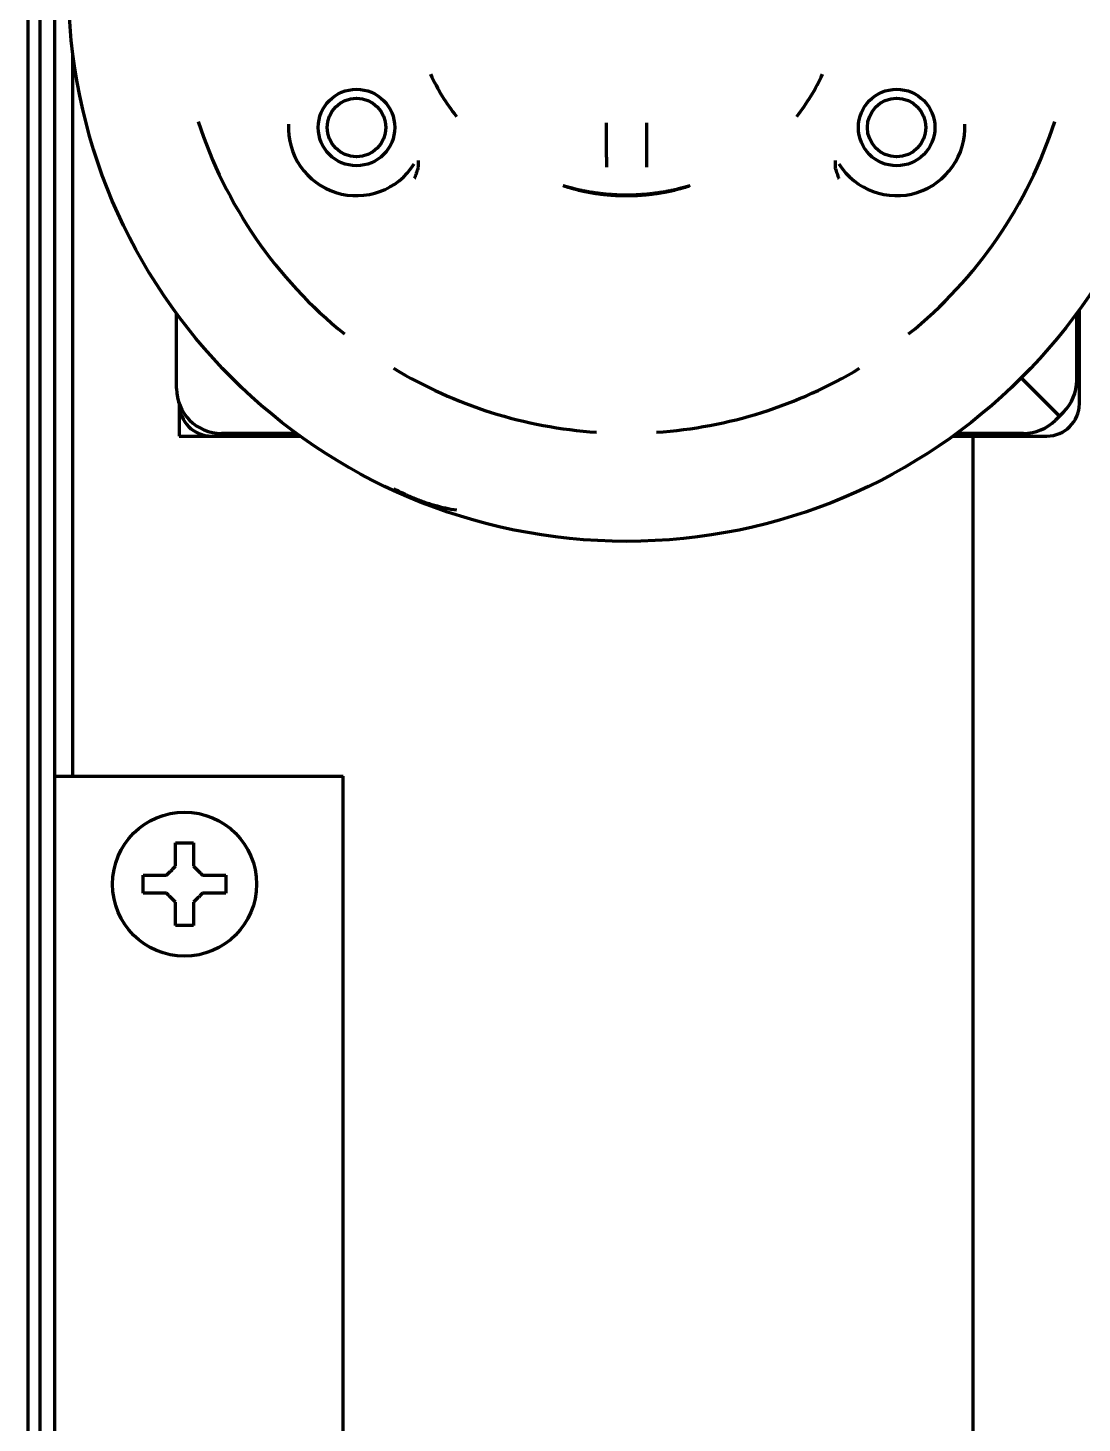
# Model space of a CAD drawing. Header units: inches. Extents: x -3055 to 7244, y 299 to 5591.
# Drawn here: x 2795.6 to 2854.2, y 4407.6 to 4485.1 of the extents above; entities that cross this region are included whole.
import ezdxf

# ---------------------------------------------------------------- set-up
doc = ezdxf.new("R2010")
doc.units = ezdxf.units.IN

msp = doc.modelspace()

# ---------------------------------------------------------------- linework, layer by layer
at = {"linetype": 'Continuous', "lineweight": 70}
for p, q in [((2795.618, 4836.563), (2795.618, 4349.763)), ((2796.297, 4352.763), (2796.297, 4835.563)), ((2797.119, 4443.563), (2797.119, 4513.563)), ((2798.119, 4443.563), (2798.119, 4483.684)), ((2817.288, 4477.78), (2817.288, 4477.456)), ((2840.449, 4477.78), (2840.449, 4477.456)), ((2803.869, 4465.113), (2803.869, 4469.283)), ((2853.869, 4465.566), (2853.869, 4469.283)), ((2854.019, 4464.263), (2854.019, 4469.49)), ((2850.789, 4465.693), (2852.203, 4464.279)), ((2850.789, 4465.693), (2852.203, 4464.279)), ((2804.019, 4464.261), (2804.019, 4462.463)), ((2852.91, 4463.572), (2852.203, 4464.279)), ((2852.91, 4463.572), (2852.203, 4464.279)), ((2852.91, 4463.572), (2853.136, 4463.798)), ((2852.91, 4463.572), (2852.684, 4463.346)), ((2804.019, 4462.463), (2810.745, 4462.463)), ((2805.819, 4462.463), (2810.745, 4462.463)), ((2810.539, 4462.613), (2806.369, 4462.613)), ((2846.992, 4462.463), (2852.219, 4462.463)), ((2850.916, 4462.613), (2847.199, 4462.613)), ((2848.119, 4367.763), (2848.119, 4462.476)), ((2797.119, 4367.763), (2797.119, 4443.563)), ((2797.119, 4443.563), (2799.119, 4443.563)), ((2799.119, 4443.563), (2813.119, 4443.563)), ((2813.119, 4393.369), (2813.119, 4443.563)), ((2802.019, 4437.563), (2802.019, 4438.063)), ((2802.019, 4437.063), (2802.019, 4437.563)), ((2806.619, 4438.063), (2806.619, 4437.563)), ((2806.619, 4437.563), (2806.619, 4437.063))]:
    msp.add_line(p, q, dxfattribs=at)
for centre, radius in [((2828.869, 4487.613), 31), ((2813.869, 4479.613), 2.125), ((2843.869, 4479.613), 2.125), ((2813.869, 4479.613), 1.625), ((2843.869, 4479.613), 1.625), ((2804.319, 4437.563), 4)]:
    msp.add_circle(centre, radius, dxfattribs=at)
for centre, radius, start, end in [((2828.869, 4487.613), 11.996, 204.83938, 217.99536), ((2828.869, 4487.613), 11.996, 322.00464, 335.16062), ((2828.869, 4487.613), 24.991, 197.85299, 231.17573), ((2813.869, 4479.613), 3.788, 177.16731, 327.75157), ((2843.869, 4479.613), 3.788, 212.24843, 2.83269), ((2828.869, 4487.613), 24.991, 308.82427, 342.14701), ((2828.869, 4487.613), 24.991, 238.82427, 266.17573), ((2828.869, 4487.613), 24.991, 273.82427, 301.17573), ((2851.369, 4465.566), 2.5, 315, 0), ((2806.369, 4465.113), 2.5, 180, 270), ((2805.819, 4464.263), 1.8, 180, 270), ((2852.219, 4464.263), 1.8, 270, 0), ((2850.916, 4465.113), 2.5, 270, 315)]:
    msp.add_arc(centre, radius, start, end, dxfattribs=at)
for points, knots in [([(2827.739, 4479.882), (2827.739, 4479.766), (2827.739, 4479.651), (2827.739, 4479.423), (2827.74, 4479.197), (2827.74, 4478.975), (2827.741, 4478.838), (2827.741, 4478.81), (2827.741, 4478.755), (2827.741, 4478.728), (2827.741, 4478.646), (2827.741, 4478.593), (2827.742, 4478.433), (2827.743, 4478.226), (2827.744, 4478.03), (2827.745, 4477.887), (2827.745, 4477.817), (2827.745, 4477.748), (2827.746, 4477.702), (2827.746, 4477.68), (2827.747, 4477.568), (2827.747, 4477.482), (2827.748, 4477.4)], [0, 0, 0, 0, 0.125, 0.125, 0.25, 0.375, 0.375, 0.40625, 0.40625, 0.4375, 0.4375, 0.5, 0.5, 0.625, 0.75, 0.75, 0.8125, 0.84375, 0.84375, 0.875, 0.875, 1, 1, 1, 1]), ([(2829.989, 4477.4), (2829.99, 4477.482), (2829.99, 4477.567), (2829.992, 4477.744), (2829.993, 4477.928), (2829.994, 4478.124), (2829.994, 4478.251), (2829.994, 4478.277), (2829.995, 4478.328), (2829.995, 4478.354), (2829.995, 4478.433), (2829.995, 4478.485), (2829.996, 4478.645), (2829.997, 4478.86), (2829.997, 4479.081), (2829.997, 4479.25), (2829.997, 4479.335), (2829.998, 4479.42), (2829.998, 4479.478), (2829.998, 4479.506), (2829.998, 4479.65), (2829.998, 4479.766), (2829.998, 4479.882)], [0, 0, 0, 0, 0.125, 0.125, 0.25, 0.375, 0.375, 0.40625, 0.40625, 0.4375, 0.4375, 0.5, 0.5, 0.625, 0.75, 0.75, 0.8125, 0.84375, 0.84375, 0.875, 0.875, 1, 1, 1, 1]), ([(2817.269, 4477.325), (2817.241, 4477.232), (2817.211, 4477.14), (2817.164, 4477.002), (2817.148, 4476.956), (2817.123, 4476.887), (2817.115, 4476.864), (2817.098, 4476.818), (2817.089, 4476.795), (2817.08, 4476.772)], [0, 0, 0, 0, 0.5, 0.5, 0.75, 0.75, 0.875, 0.875, 1, 1, 1, 1]), ([(2817.288, 4477.456), (2817.288, 4477.434), (2817.286, 4477.412), (2817.281, 4477.369), (2817.276, 4477.347), (2817.269, 4477.325)], [0, 0, 0, 0, 0.5, 0.5, 1, 1, 1, 1]), ([(2840.449, 4477.456), (2840.449, 4477.434), (2840.451, 4477.412), (2840.456, 4477.369), (2840.461, 4477.347), (2840.468, 4477.325)], [0, 0, 0, 0, 0.5, 0.5, 1, 1, 1, 1]), ([(2840.468, 4477.325), (2840.496, 4477.232), (2840.526, 4477.14), (2840.573, 4477.002), (2840.589, 4476.956), (2840.614, 4476.887), (2840.622, 4476.864), (2840.639, 4476.818), (2840.648, 4476.795), (2840.657, 4476.772)], [0, 0, 0, 0, 0.5, 0.5, 0.75, 0.75, 0.875, 0.875, 1, 1, 1, 1]), ([(2815.949, 4459.549), (2816.116, 4459.457), (2816.285, 4459.368), (2816.505, 4459.262), (2816.552, 4459.239), (2816.647, 4459.195), (2816.694, 4459.173), (2816.837, 4459.109), (2817.028, 4459.027), (2817.221, 4458.95), (2817.415, 4458.876), (2817.513, 4458.841), (2817.709, 4458.773), (2817.808, 4458.74), (2817.957, 4458.694), (2818.006, 4458.678), (2818.106, 4458.649), (2818.156, 4458.634), (2818.406, 4458.564), (2818.607, 4458.514), (2819.012, 4458.427), (2819.216, 4458.389), (2819.422, 4458.358)], [0, 0, 0, 0, 0.155602, 0.155602, 0.197821, 0.197821, 0.240041, 0.240041, 0.324481, 0.408921, 0.408921, 0.493361, 0.493361, 0.577801, 0.577801, 0.620021, 0.620021, 0.662241, 0.662241, 0.83112, 0.83112, 1, 1, 1, 1]), ([(2804.819, 4439.863), (2804.819, 4439.661), (2804.819, 4439.451), (2804.819, 4439.126), (2804.819, 4439.016), (2804.819, 4438.792), (2804.819, 4438.679), (2804.819, 4438.563)], [0, 0, 0, 0, 0.5, 0.5, 0.75, 0.75, 1, 1, 1, 1]), ([(2802.019, 4438.063), (2802.221, 4438.063), (2802.431, 4438.063), (2802.756, 4438.063), (2802.866, 4438.063), (2803.09, 4438.063), (2803.203, 4438.063), (2803.319, 4438.063)], [0, 0, 0, 0, 0.5, 0.5, 0.75, 0.75, 1, 1, 1, 1]), ([(2803.819, 4435.263), (2803.819, 4435.466), (2803.819, 4435.676), (2803.819, 4436.001), (2803.819, 4436.111), (2803.819, 4436.335), (2803.819, 4436.448), (2803.819, 4436.563)], [0, 0, 0, 0, 0.5, 0.5, 0.75, 0.75, 1, 1, 1, 1]), ([(2806.619, 4437.063), (2806.416, 4437.063), (2806.206, 4437.063), (2805.881, 4437.063), (2805.771, 4437.063), (2805.547, 4437.063), (2805.434, 4437.063), (2805.319, 4437.063)], [0, 0, 0, 0, 0.5, 0.5, 0.75, 0.75, 1, 1, 1, 1])]:
    msp.add_open_spline(points, degree=3, knots=knots, dxfattribs=at)
for points in [[(2832.369, 4476.373), (2832.369, 4476.372), (2832.363, 4476.369), (2832.339, 4476.359), (2832.298, 4476.344), (2832.24, 4476.325), (2832.166, 4476.301), (2832.076, 4476.273), (2831.969, 4476.241), (2831.846, 4476.206), (2831.708, 4476.169), (2831.555, 4476.13), (2831.388, 4476.091), (2831.209, 4476.051), (2831.018, 4476.013), (2830.817, 4475.976), (2830.607, 4475.942), (2830.389, 4475.91), (2830.165, 4475.883), (2829.936, 4475.859), (2829.703, 4475.839), (2829.466, 4475.824), (2829.228, 4475.815), (2828.988, 4475.809), (2828.749, 4475.809), (2828.509, 4475.815), (2828.271, 4475.824), (2828.034, 4475.839), (2827.801, 4475.859), (2827.572, 4475.883), (2827.348, 4475.91), (2827.13, 4475.942), (2826.92, 4475.976), (2826.719, 4476.013), (2826.528, 4476.051), (2826.349, 4476.091), (2826.182, 4476.13), (2826.029, 4476.169), (2825.891, 4476.206), (2825.768, 4476.241), (2825.661, 4476.273), (2825.571, 4476.301), (2825.497, 4476.325), (2825.439, 4476.344), (2825.398, 4476.359), (2825.374, 4476.369), (2825.369, 4476.372), (2825.369, 4476.373)], [(2825.369, 4476.373), (2825.369, 4476.373), (2825.374, 4476.373), (2825.399, 4476.368), (2825.44, 4476.357), (2825.497, 4476.342), (2825.571, 4476.322), (2825.661, 4476.298), (2825.767, 4476.271), (2825.89, 4476.24), (2826.027, 4476.206), (2826.18, 4476.171), (2826.346, 4476.135), (2826.525, 4476.099), (2826.716, 4476.063), (2826.917, 4476.028), (2827.127, 4475.996), (2827.345, 4475.966), (2827.569, 4475.94), (2827.799, 4475.917), (2828.032, 4475.899), (2828.269, 4475.885), (2828.508, 4475.875), (2828.748, 4475.871), (2828.989, 4475.871), (2829.229, 4475.875), (2829.468, 4475.885), (2829.705, 4475.899), (2829.938, 4475.917), (2830.168, 4475.94), (2830.392, 4475.966), (2830.61, 4475.996), (2830.82, 4476.028), (2831.021, 4476.063), (2831.212, 4476.099), (2831.391, 4476.135), (2831.557, 4476.171), (2831.71, 4476.206), (2831.847, 4476.24), (2831.97, 4476.271), (2832.076, 4476.298), (2832.166, 4476.322), (2832.24, 4476.342), (2832.297, 4476.357), (2832.338, 4476.368), (2832.363, 4476.373), (2832.369, 4476.373), (2832.369, 4476.373)], [(2803.819, 4438.563), (2803.819, 4438.618), (2803.819, 4438.726), (2803.819, 4438.887), (2803.819, 4439.046), (2803.819, 4439.202), (2803.819, 4439.353), (2803.819, 4439.51), (2803.819, 4439.676), (2803.819, 4439.799), (2803.819, 4439.863)], [(2803.819, 4439.863), (2803.985, 4439.863), (2804.319, 4439.863), (2804.652, 4439.863), (2804.819, 4439.863)], [(2803.319, 4438.063), (2803.342, 4438.087), (2803.39, 4438.135), (2803.461, 4438.206), (2803.533, 4438.277), (2803.604, 4438.349), (2803.675, 4438.42), (2803.747, 4438.492), (2803.795, 4438.539), (2803.819, 4438.563)], [(2804.819, 4438.563), (2804.845, 4438.537), (2804.896, 4438.486), (2804.97, 4438.412), (2805.041, 4438.341), (2805.111, 4438.271), (2805.181, 4438.201), (2805.249, 4438.132), (2805.295, 4438.086), (2805.319, 4438.063)], [(2805.319, 4438.063), (2805.373, 4438.063), (2805.481, 4438.063), (2805.642, 4438.063), (2805.801, 4438.063), (2805.957, 4438.063), (2806.109, 4438.063), (2806.265, 4438.063), (2806.431, 4438.063), (2806.555, 4438.063), (2806.619, 4438.063)], [(2803.319, 4437.063), (2803.264, 4437.063), (2803.156, 4437.063), (2802.995, 4437.063), (2802.836, 4437.063), (2802.68, 4437.063), (2802.528, 4437.063), (2802.372, 4437.063), (2802.206, 4437.063), (2802.082, 4437.063), (2802.019, 4437.063)], [(2803.819, 4436.563), (2803.792, 4436.589), (2803.741, 4436.641), (2803.667, 4436.714), (2803.596, 4436.786), (2803.526, 4436.856), (2803.456, 4436.925), (2803.388, 4436.994), (2803.342, 4437.04), (2803.319, 4437.063)], [(2805.319, 4437.063), (2805.295, 4437.04), (2805.247, 4436.992), (2805.176, 4436.921), (2805.104, 4436.849), (2805.033, 4436.778), (2804.962, 4436.706), (2804.89, 4436.635), (2804.842, 4436.587), (2804.819, 4436.563)], [(2804.819, 4436.563), (2804.819, 4436.509), (2804.819, 4436.401), (2804.819, 4436.239), (2804.819, 4436.081), (2804.819, 4435.925), (2804.819, 4435.773), (2804.819, 4435.617), (2804.819, 4435.451), (2804.819, 4435.327), (2804.819, 4435.263)], [(2804.819, 4435.263), (2804.652, 4435.263), (2804.319, 4435.263), (2803.985, 4435.263), (2803.819, 4435.263)]]:
    msp.add_open_spline(points, degree=3, dxfattribs=at)

doc.saveas('drawing.dxf')
